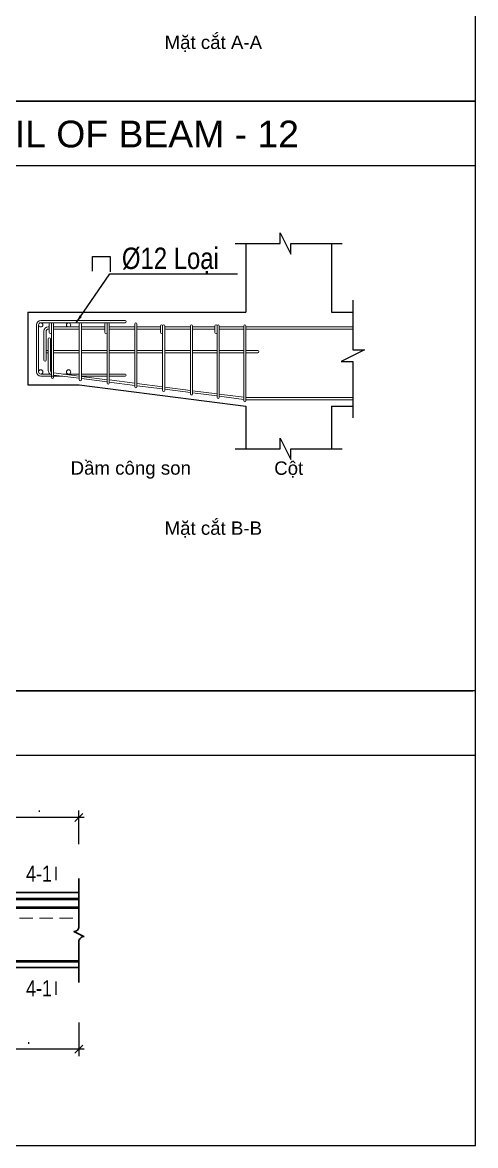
# Model space of a CAD drawing. Header units: millimetres. Extents: x -205508 to -110432, y 549193 to 571297.
# Drawn here: x -149511 to -147392, y 558925 to 564174 of the extents above; entities that cross this region are included whole.
import ezdxf
from ezdxf.enums import TextEntityAlignment as Align

# ---------------------------------------------------------------- set-up
doc = ezdxf.new("R2010")
doc.units = ezdxf.units.MM
doc.header["$LTSCALE"] = 25
doc.header["$MEASUREMENT"] = 0
doc.header["$PDSIZE"] = 50
for name, pattern in [('AUDIT_I_131119094342-0', [0]), ('CENTER', [2, 1.25, -0.25, 0.25, -0.25]), ('CENTER2', [28.575, 19.05, -3.175, 3.175, -3.175]), ('DASHED2', [0.375, 0.25, -0.125])]:
    doc.linetypes.add(name, pattern=pattern)
for name, color, linetype in [('AC', 200, 'Continuous'), ('dai', 3, 'AUDIT_I_131119094342-0'), ('GRID', 8, 'CENTER'), ('khung', 6, 'Continuous'), ('NETTHAY', 2, 'Continuous'), ('TEXTMIN', 7, 'Continuous'), ('TRUC', 8, 'CENTER2')]:
    doc.layers.add(name, color=color, linetype=linetype)
for name, color, linetype, lineweight in [('DCE_MCZiCZac', 250, 'Continuous', 13), ('KICHTHUOC', 20, 'Continuous', 9), ('NTHUONG', 150, 'Continuous', 15), ('S-Beam-Hidden', 14, 'DASHED2', 5), ('S-Boundary', 2, 'Continuous', 30), ('S-Notes', 7, 'Continuous', 20), ('S-Rebar-B', 4, 'Continuous', 50)]:
    doc.layers.add(name, color=color, linetype=linetype, lineweight=lineweight)
doc.styles.add('EL-Text', font='arial.ttf')
doc.styles.add('Simplex', font='arial.ttf', dxfattribs={"width": 0.8})
doc.styles.add('Simplex- GCC', font='arial.ttf', dxfattribs={"width": 0.8})
doc.styles.add('simplex1', font='simplex.shx', dxfattribs={"width": 0.8})
doc.styles.add('vnh100', font='', dxfattribs={"width": 0.8})
doc.styles.get('vnh100').set_extended_font_data('VNI-Helve')
doc.dimstyles.new('ISO-25', dxfattribs={"dimscale": 25, "dimtxt": 2.2, "dimasz": 1.5, "dimexe": 1.3, "dimexo": 1, "dimgap": 1, "dimtad": 1, "dimdec": 0, "dimtxsty": 'Simplex- GCC', "dimblk": 'OBLIQUE', "dimcen": 2.5, "dimdle": 1, "dimclrd": 8, "dimclre": 8, "dimclrt": 7, "dimadec": 0, "dimazin": 0, "dimtfac": 1, "dimtdec": 0, "dimtix": 1, "dimtmove": 0, "dimatfit": 3, "dimfxl": 5, "dimfxlon": 1, "dimarcsym": 0})

# ---------------------------------------------------------------- blocks, each defined once
blk = doc.blocks.new('_Oblique')
at = {"color": 4, "linetype": 'ByBlock', "lineweight": -2}
blk.add_line((-0.5, -0.5), (0.5, 0.5), dxfattribs=at)
blk = doc.blocks.new('5span')
at = {"layer": 'S-Boundary', "ltscale": 20}
for p, q in [((6951, 350), (7321.6, 350)), ((6951, 0), (7321.6, 0))]:
    blk.add_line(p, q, dxfattribs=at)
at = {"layer": 'S-Boundary', "color": 251, "true_color": 0x636466}
blk.add_lwpolyline([(7321.6, -69.8), (7321.6, 120.7, -0.414214), (7345.2, 144.3), (7298, 167.9, 0.414214), (7321.6, 191.4), (7321.6, 416)], format="xyb", dxfattribs=at)
blk = doc.blocks.new('*D279')
at = {"layer": 'DCE_MCZiCZac', "color": 8, "lineweight": -2, "ltscale": 20, "transparency": 16777216}
for p, q in [((-149617.7, 560333), (-149617.7, 560490.5)), ((-149247, 560333), (-149247, 560490.5)), ((-149222, 560458), (-149642.7, 560458))]:
    blk.add_line(p, q, dxfattribs=at)
at = {"layer": 'Defpoints', "color": 0, "ltscale": 20, "transparency": 16777216}
for p in [(-149617.7, 560458), (-149617.7, 560202.2), (-149247, 560139.2)]:
    blk.add_point(p, dxfattribs=at)
at = {"layer": 'DCE_MCZiCZac', "color": 8, "lineweight": -2, "ltscale": 20, "transparency": 16777216, "xscale": 37.5, "yscale": 37.5, "zscale": 37.5, "rotation": 180}
blk.add_blockref('_Oblique', (-149617.7, 560458), dxfattribs=at)
at = {"layer": 'DCE_MCZiCZac', "color": 8, "lineweight": -2, "ltscale": 20, "transparency": 16777216, "xscale": 37.5, "yscale": 37.5, "zscale": 37.5}
blk.add_blockref('_Oblique', (-149247, 560458), dxfattribs=at)
at = {"layer": 'DCE_MCZiCZac', "color": 7, "ltscale": 20, "transparency": 16777216, "insert": (-149432.3, 560510.5), "char_height": 55, "attachment_point": 5, "style": 'Simplex- GCC'}
blk.add_mtext('.', dxfattribs=at)
blk = doc.blocks.new('SEC')
at = {"layer": 'khung', "color": 6, "linetype": 'Continuous', "ltscale": 0.5}
blk.add_line((0, -30.9), (0, 30.9), dxfattribs=at)
at = {"layer": 'TRUC', "color": 6, "style": 'simplex1', "width": 0.8}
blk.add_attdef('TEXT', text='', height=5, dxfattribs=at).set_placement((-1.6, 0), align=Align.MIDDLE_RIGHT)
blk = doc.blocks.new('*D349')
at = {"layer": 'DCE_MCZiCZac', "color": 8, "lineweight": -2, "ltscale": 20, "transparency": 16777216}
for p, q in [((-149717.7, 559500.1), (-149717.7, 559342.6)), ((-149247, 559500.1), (-149247, 559342.6)), ((-149222, 559375.1), (-149742.7, 559375.1))]:
    blk.add_line(p, q, dxfattribs=at)
at = {"layer": 'Defpoints', "color": 0, "ltscale": 20, "transparency": 16777216}
for p in [(-149247, 559757.2), (-149717.7, 559631), (-149717.7, 559375.1)]:
    blk.add_point(p, dxfattribs=at)
at = {"layer": 'DCE_MCZiCZac', "color": 8, "lineweight": -2, "ltscale": 20, "transparency": 16777216, "xscale": 37.5, "yscale": 37.5, "zscale": 37.5, "rotation": 180}
blk.add_blockref('_Oblique', (-149717.7, 559375.1), dxfattribs=at)
at = {"layer": 'DCE_MCZiCZac', "color": 8, "lineweight": -2, "ltscale": 20, "transparency": 16777216, "xscale": 37.5, "yscale": 37.5, "zscale": 37.5}
blk.add_blockref('_Oblique', (-149247, 559375.1), dxfattribs=at)
at = {"layer": 'DCE_MCZiCZac', "color": 7, "ltscale": 20, "transparency": 16777216, "insert": (-149482.3, 559427.6), "char_height": 55, "attachment_point": 5, "style": 'Simplex- GCC'}
blk.add_mtext('.', dxfattribs=at)

msp = doc.modelspace()

# ---------------------------------------------------------------- linework, layer by layer
at = {"layer": 'AC', "color": 4, "ltscale": 20}
for p, q in [((-162391.5, 563805.2), (-147391.5, 563805.2)), ((-162391.5, 558924.8), (-147391.5, 558924.8))]:
    msp.add_line(p, q, dxfattribs=at)
at = {"layer": 'AC', "color": 0, "ltscale": 20}
msp.add_line((-162391.5, 560749.9), (-147391.5, 560749.9), dxfattribs=at)
at = {"layer": 'AC', "color": 4, "ltscale": 20}
for points in [[(-147391.5, 561041), (-147391.5, 570555.2), (-162391.5, 570555.2), (-162391.5, 561049.9), (-147404.4, 561049.9)], [(-149184.1, 563011), (-149184.1, 563079.9), (-149101.3, 563079.9), (-149101.3, 563008.2)], [(-147391.5, 558924.8), (-147391.5, 561049.9), (-162391.5, 561049.9), (-162391.5, 558924.8)]]:
    msp.add_lwpolyline(points, dxfattribs=at)
at = {"layer": 'AC', "color": 0, "ltscale": 20}
msp.add_lwpolyline([(-162391.5, 563505.2), (-147391.5, 563505.2), (-147391.5, 563805.2), (-162391.5, 563805.2)], close=True, dxfattribs=at)
at = {"layer": 'GRID', "color": 8, "linetype": 'ByBlock', "ltscale": 20}
msp.add_line((-149102.9, 562998.6), (-148505.2, 562998.6), dxfattribs=at)
at = {"layer": 'KICHTHUOC'}
for p, q in [((-149445.5, 562760.4), (-149445.5, 562540.4)), ((-149435.5, 562760.4), (-149435.5, 562540.4)), ((-149425.5, 562780.4), (-149030.5, 562780.4)), ((-149425.5, 562770.4), (-149030.5, 562770.4)), ((-149390.5, 562750.4), (-149385.5, 562750.4)), ((-149390.5, 562740.4), (-149385.5, 562740.4)), ((-149385.5, 562725.4), (-149385.5, 562765.4)), ((-149375.5, 562765.4), (-149375.5, 562515.4)), ((-149365.5, 562765.4), (-149365.5, 562515.4)), ((-149365.5, 562750.4), (-149245.5, 562750.4)), ((-149365.5, 562740.4), (-149245.5, 562740.4)), ((-149245.5, 562765.4), (-149245.5, 562504.3)), ((-149235.5, 562765.4), (-149235.5, 562504.3)), ((-149235.5, 562750.4), (-149125.5, 562750.4)), ((-149235.5, 562740.4), (-149125.5, 562740.4)), ((-149125.5, 562725.4), (-149125.5, 562765.4)), ((-149115.5, 562765.4), (-149115.5, 562487.6)), ((-149105.5, 562765.4), (-149105.5, 562487.6)), ((-149105.5, 562750.4), (-148985.5, 562750.4)), ((-149105.5, 562740.4), (-148985.5, 562740.4)), ((-148985.5, 562765.4), (-148985.5, 562471)), ((-148975.5, 562765.4), (-148975.5, 562471)), ((-148975.5, 562750.4), (-148865.5, 562750.4)), ((-148975.5, 562740.4), (-148865.5, 562740.4)), ((-148865.5, 562725.4), (-148865.5, 562755.4)), ((-148855.5, 562755.4), (-148855.5, 562454.3)), ((-148845.5, 562755.4), (-148845.5, 562454.3)), ((-148845.5, 562750.4), (-148725.5, 562750.4)), ((-148845.5, 562740.4), (-148725.5, 562740.4)), ((-148725.5, 562755.4), (-148725.5, 562437.6)), ((-148715.5, 562755.4), (-148715.5, 562437.6)), ((-148715.5, 562750.4), (-148610.5, 562750.4)), ((-148715.5, 562740.4), (-148610.5, 562740.4)), ((-148610.5, 562725.4), (-148610.5, 562755.4)), ((-148600.5, 562755.4), (-148600.5, 562421.6)), ((-148590.5, 562755.4), (-148590.5, 562421.6)), ((-148590.5, 562750.4), (-148475.5, 562750.4)), ((-148590.5, 562740.4), (-148475.5, 562740.4)), ((-148475.5, 562755.4), (-148475.5, 562405.4)), ((-148465.5, 562755.4), (-148465.5, 562405.4)), ((-148465.5, 562750.4), (-147965.5, 562750.4)), ((-148465.5, 562740.4), (-147965.5, 562740.4)), ((-149410.5, 562730.4), (-149410.5, 562595.4)), ((-149400.5, 562730.4), (-149400.5, 562595.4)), ((-149390.5, 562695.4), (-149390.5, 562546.8)), ((-149380.5, 562695.4), (-149380.5, 562546.8)), ((-149400.5, 562640.4), (-149390.5, 562640.4)), ((-149400.5, 562630.4), (-149390.5, 562630.4)), ((-149380.5, 562640.4), (-149375.5, 562640.4)), ((-149380.5, 562630.4), (-149375.5, 562630.4)), ((-149365.5, 562640.4), (-149245.5, 562640.4)), ((-149365.5, 562630.4), (-149245.5, 562630.4)), ((-149235.5, 562640.4), (-149115.5, 562640.4)), ((-149235.5, 562630.4), (-149115.5, 562630.4)), ((-149105.5, 562640.4), (-148985.5, 562640.4)), ((-149105.5, 562630.4), (-148985.5, 562630.4)), ((-148975.5, 562640.4), (-148855.5, 562640.4)), ((-148975.5, 562630.4), (-148855.5, 562630.4)), ((-148845.5, 562640.4), (-148725.5, 562640.4)), ((-148845.5, 562630.4), (-148725.5, 562630.4)), ((-148715.5, 562640.4), (-148600.5, 562640.4)), ((-148715.5, 562630.4), (-148600.5, 562630.4)), ((-148590.5, 562640.4), (-148475.5, 562640.4)), ((-148590.5, 562630.4), (-148475.5, 562630.4)), ((-148465.5, 562640.4), (-148410.5, 562640.4)), ((-148465.5, 562630.4), (-148410.5, 562630.4)), ((-149425.5, 562530.4), (-149381.9, 562530.4)), ((-149365.5, 562536.1), (-149245.5, 562520.7)), ((-149365.5, 562526), (-149245.5, 562510.6)), ((-149320.9, 562530.4), (-149245.5, 562530.4)), ((-149235.5, 562530.4), (-149115.5, 562530.4)), ((-149105.5, 562530.4), (-149030.5, 562530.4)), ((-149425.5, 562520.4), (-149321.6, 562520.4)), ((-149235.5, 562520.4), (-149115.5, 562520.4)), ((-149235.5, 562519.4), (-149115.5, 562504)), ((-149235.5, 562509.3), (-149115.5, 562494)), ((-149105.5, 562520.4), (-149030.5, 562520.4)), ((-149105.5, 562502.8), (-148985.5, 562487.4)), ((-149105.5, 562492.7), (-148985.5, 562477.3)), ((-148975.5, 562486.1), (-148855.5, 562470.7)), ((-148975.5, 562476), (-148855.5, 562460.6)), ((-148845.5, 562469.4), (-148725.5, 562454)), ((-148845.5, 562459.3), (-148725.5, 562444)), ((-148715.5, 562452.8), (-148600.5, 562438)), ((-148715.5, 562442.7), (-148600.5, 562427.9)), ((-148590.5, 562436.7), (-148475.5, 562422)), ((-148590.5, 562426.6), (-148475.5, 562411.9)), ((-148465.5, 562420.7), (-148462.9, 562420.4)), ((-148462.9, 562420.4), (-147965.5, 562420.4)), ((-148465.5, 562410.6), (-148463.6, 562410.4)), ((-148463.6, 562410.4), (-147965.5, 562410.4))]:
    msp.add_line(p, q, dxfattribs=at)
for centre in [(-149425.5, 562760.4), (-149295.5, 562760.4), (-149425.5, 562540.4), (-149295.5, 562540.4)]:
    msp.add_circle(centre, 10, dxfattribs=at)
for centre, radius, start, end in [((-149425.5, 562760.4), 20, 90, 180), ((-149425.5, 562760.4), 10, 90, 180), ((-149390.5, 562730.4), 20, 90, 180), ((-149390.5, 562730.4), 10, 90, 180), ((-149380.5, 562765.4), 5, 0, 180), ((-149370.5, 562765.4), 5, 0, 180), ((-149240.5, 562765.4), 5, 0, 180), ((-149120.5, 562765.4), 5, 0, 180), ((-149110.5, 562765.4), 5, 0, 180), ((-149030.5, 562775.4), 5, 270, 90), ((-148980.5, 562765.4), 5, 0, 180), ((-148860.5, 562755.4), 5, 0, 180), ((-148850.5, 562755.4), 5, 0, 180), ((-148720.5, 562755.4), 5, 0, 180), ((-148605.5, 562755.4), 5, 0, 180), ((-148595.5, 562755.4), 5, 0, 180), ((-148470.5, 562755.4), 5, 0, 180), ((-149385.5, 562695.4), 5, 0, 180), ((-149380.5, 562725.4), 5, 180, 0), ((-149120.5, 562725.4), 5, 180, 0), ((-148860.5, 562725.4), 5, 180, 0), ((-148605.5, 562725.4), 5, 180, 0), ((-148410.5, 562635.4), 5, 270, 90), ((-149405.5, 562595.4), 5, 180, 0), ((-149425.5, 562540.4), 20, 180, 270), ((-149425.5, 562540.4), 10, 180, 270), ((-149370.5, 562546.8), 20, 180, 255.5225), ((-149370.5, 562546.8), 10, 180, 240), ((-149030.5, 562525.4), 5, 270, 90), ((-149370.5, 562515.4), 5, 180, 0), ((-149240.5, 562504.3), 5, 180, 0), ((-148980.5, 562471), 5, 180, 0), ((-148850.5, 562454.3), 5, 180, 0), ((-148720.5, 562437.6), 5, 180, 0), ((-148595.5, 562421.6), 5, 180, 0), ((-148470.5, 562405.4), 5, 180, 0)]:
    msp.add_arc(centre, radius, start, end, dxfattribs=at)
at = {"layer": 'NETTHAY'}
for p, q in [((-148465.5, 563140.4), (-148465.5, 562820.4)), ((-148065.5, 563140.4), (-148065.5, 562820.4)), ((-149485.5, 562820.4), (-148465.5, 562820.4)), ((-149485.5, 562820.4), (-149485.5, 562480.4)), ((-148065.5, 562820.4), (-147965.5, 562820.4)), ((-149485.5, 562480.4), (-149245.5, 562480.4)), ((-149245.5, 562480.4), (-148465.5, 562380.4)), ((-148465.5, 562380.4), (-148465.5, 562180.4)), ((-148065.5, 562380.4), (-148065.5, 562180.4)), ((-148065.5, 562380.4), (-147965.5, 562380.4))]:
    msp.add_line(p, q, dxfattribs=at)
at = {"layer": 'NTHUONG'}
msp.add_arc((-149110.5, 562487.6), 5, 180, 0, dxfattribs=at)
at = {"layer": 'S-Beam-Hidden', "ltscale": 10}
msp.add_lwpolyline([(-154318.7, 559987.2), (-154318.7, 559756.2), (-154118.7, 559756.2), (-154118.7, 559987.2), (-149247, 559987.2)], dxfattribs=at)
at = {"layer": 'S-Rebar-B', "ltscale": 20}
for p, q in [((-150418.1, 560037.2), (-149247, 560037.2)), ((-156488.7, 559787.2), (-149247, 559787.2))]:
    msp.add_line(p, q, dxfattribs=at)
msp.add_lwpolyline([(-156538.7, 559635.5), (-156538.7, 560057.2, -0.414214), (-156518.7, 560077.2), (-149247, 560077.2)], format="xyb", dxfattribs=at)
msp.add_lwpolyline([(-150378.1, 559997.2), (-150418.1, 560037.2), (-149247, 560037.2)], dxfattribs=at)
at = {"layer": 'TRUC'}
for points in [[(-148515.5, 563140.4), (-148305.5, 563140.4), (-148305.5, 563190.4), (-148255.5, 563090.4), (-148255.5, 563140.4), (-148015.5, 563140.4)], [(-147965.5, 562875.4), (-147965.5, 562644.4), (-147910.5, 562644.4), (-148020.5, 562589.4), (-147965.5, 562589.4), (-147965.5, 562325.4)], [(-148515.5, 562180.4), (-148305.5, 562180.4), (-148305.5, 562230.4), (-148255.5, 562130.4), (-148255.5, 562180.4), (-148015.5, 562180.4)]]:
    msp.add_lwpolyline(points, dxfattribs=at)

# ---------------------------------------------------------------- block references
msp.add_blockref('5span', (-156568.7, 559757.2))
at = {"layer": 'dai'}
ref = msp.add_blockref('SEC', (-149353.3, 560196), dxfattribs=at)
ref.add_attrib('SEC', '4-1', dxfattribs={"layer": 'S-Notes', "color": 1, "height": 75, "style": 'Simplex', "width": 0.8}).set_placement((-149373.1, 560195.6), align=Align.MIDDLE_RIGHT)
ref = msp.add_blockref('SEC', (-149353.3, 559660.5), dxfattribs=at)
ref.add_attrib('SEC', '4-1', dxfattribs={"layer": 'S-Notes', "color": 1, "height": 75, "style": 'Simplex', "width": 0.8}).set_placement((-149373.1, 559660), align=Align.MIDDLE_RIGHT)

# ---------------------------------------------------------------- texts
at = {"layer": 'AC', "color": 7, "ltscale": 20, "style": 'vnh100'}
for s, p in [('Maët caét A-A', (-148618.3, 564082.2)), ('Daàm coâng son', (-149004.4, 562085.7)), ('Coät', (-148265.5, 562085.7)), ('Maët caét B-B', (-148618.3, 561811.7))]:
    msp.add_text(s, height=62.5, dxfattribs=at).set_placement(p, align=Align.MIDDLE)
at = {"layer": 'AC', "color": 7, "ltscale": 20, "insert": (-148819.1, 563060.5), "char_height": 100, "attachment_point": 5, "style": 'vnh100'}
msp.add_mtext('Þ12 Loaïi ', dxfattribs=at)
at = {"layer": 'TEXTMIN', "style": 'EL-Text'}
msp.add_text('CHI TIẾT DẦM -12 / DETAIL OF BEAM - 12', height=125, dxfattribs=at).set_placement((-151623.1, 563589.8))

# ---------------------------------------------------------------- dimensions: what is measured, and where the dimension line sits
at = {"layer": 'DCE_MCZiCZac', "ltscale": 20}
for base, p1, p2, picture, middle in [((-149617.7, 560458), (-149247, 560139.2), (-149617.7, 560202.2), '*D279', (-149432.3, 560510.5)), ((-149717.7, 559375.1), (-149247, 559757.2), (-149717.7, 559631), '*D349', (-149482.3, 559427.6))]:
    dim = msp.add_linear_dim(base=base, p1=p1, p2=p2, angle=180, text='.', dimstyle='ISO-25', dxfattribs=at)
    dim.commit()
    dim.dimension.update_dxf_attribs({"geometry": picture, "text_midpoint": middle})

# ---------------------------------------------------------------- leaders
at = {"layer": 'GRID', "color": 4, "ltscale": 20}
msp.add_leader([(-149259.6, 562770.4), (-149102.9, 562998.6)], dimstyle='ISO-25', override={"dimgap": 1, "dimtad": 0}, dxfattribs=at)

doc.saveas('drawing.dxf')
